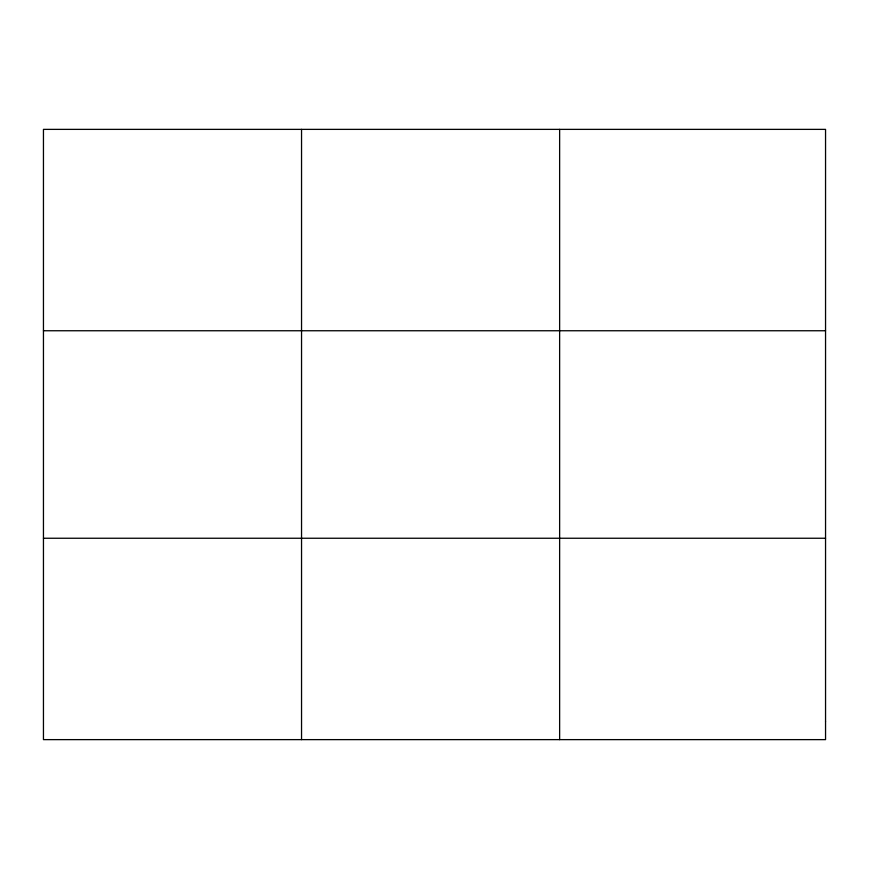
<?xml version="1.0" encoding="UTF-8"?>
<svg xmlns="http://www.w3.org/2000/svg" width="869" height="869" viewBox="0 0 869 869"><rect width="100%" height="100%" fill="white"/><g stroke="black" fill="none" stroke-linecap="round" stroke-linejoin="round"><path stroke-width="1.3" d="M301.543 739.628L301.543 129.372M559.636 739.628L559.636 129.372M43.45 330.752L825.55 330.752M43.45 538.248L825.55 538.248M825.55 721.313L825.55 739.628L43.45 739.628L43.45 129.372L825.55 129.372L825.55 721.313"/></g></svg>
